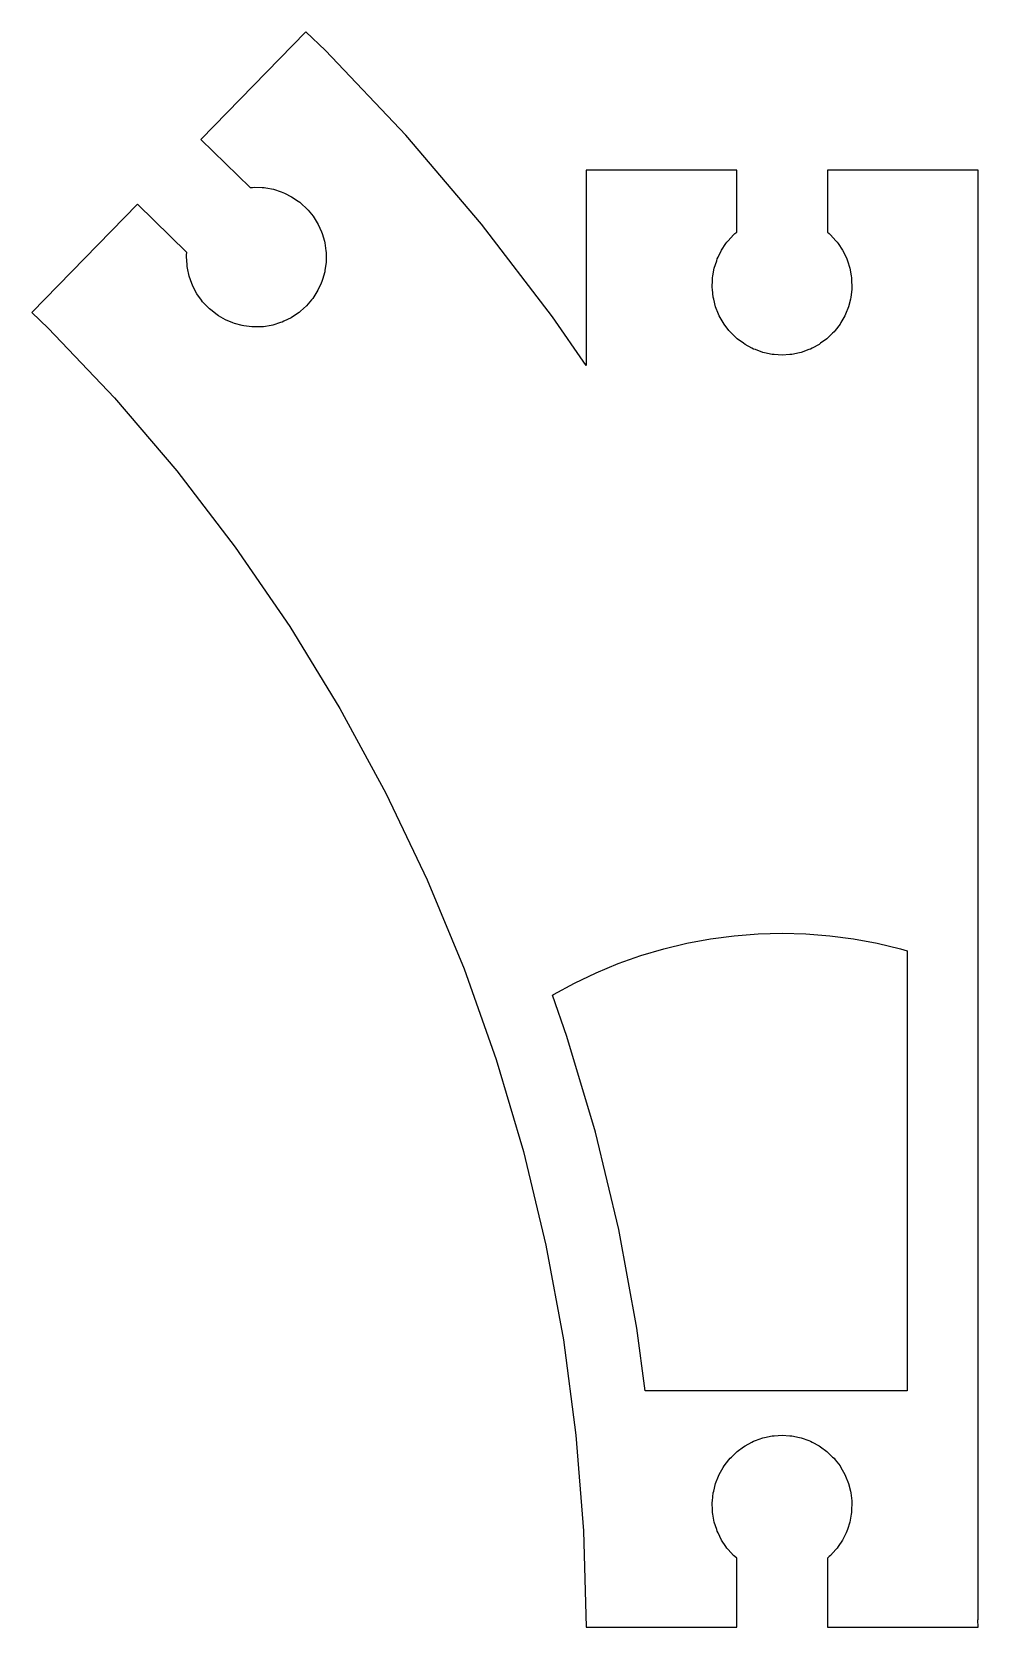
# Model space of a CAD drawing. Header units: metres. Extents: x -54 to 39, y 0 to 157.
import ezdxf

# ---------------------------------------------------------------- set-up
doc = ezdxf.new("R2010")
doc.units = ezdxf.units.M

msp = doc.modelspace()

# ---------------------------------------------------------------- linework, layer by layer
for p, q in [((-26.8801, 156.908), (-37.204, 146.328)), ((-24.9365, 155.063), (-26.8801, 156.908)), ((-17.0336, 146.736), (-24.9365, 155.063)), ((-37.204, 146.328), (-32.3495, 141.591)), ((-9.57741, 138.005), (-17.0336, 146.736)), ((15.5429, 143.293), (0.70711, 143.293)), ((0.70711, 143.293), (0.70711, 124.102)), ((15.5429, 137.217), (15.5429, 143.293)), ((39.2929, 143.293), (24.4571, 143.293)), ((24.4571, 143.293), (24.4571, 137.217)), ((39.2929, 0.70711), (39.2929, 143.293)), ((-32.3495, 141.591), (-32.1163, 141.614)), ((-32.1163, 141.614), (-31.9327, 141.633)), ((-31.9327, 141.633), (-31.1583, 141.602)), ((-31.1583, 141.602), (-30.9739, 141.594)), ((-30.9739, 141.594), (-30.7923, 141.561)), ((-30.7923, 141.561), (-30.0297, 141.423)), ((-30.0297, 141.423), (-29.2939, 141.179)), ((-43.4299, 139.949), (-53.8224, 129.299)), ((-38.5753, 135.211), (-43.4299, 139.949)), ((-29.2939, 141.179), (-29.1186, 141.121)), ((-29.1186, 141.121), (-28.9532, 141.04)), ((-28.9532, 141.04), (-28.2584, 140.696)), ((-28.2584, 140.696), (-27.6181, 140.259)), ((-27.6181, 140.259), (-27.4657, 140.155)), ((-27.4657, 140.155), (-27.3292, 140.031)), ((-27.3292, 140.031), (-26.7559, 139.51)), ((-26.7559, 139.51), (-26.638, 139.368)), ((-26.638, 139.368), (-26.1429, 138.771)), ((-26.1429, 138.771), (-26.046, 138.614)), ((-26.046, 138.614), (-25.6387, 137.955)), ((-25.6387, 137.955), (-25.3272, 137.245)), ((-25.3272, 137.245), (-25.253, 137.076)), ((-25.253, 137.076), (-25.0433, 136.33)), ((-2.58832, 128.897), (-9.57741, 138.005)), ((14.7034, 136.372), (15.222, 136.948)), ((15.222, 136.948), (15.3634, 137.066)), ((15.3634, 137.066), (15.5429, 137.217)), ((24.4571, 137.217), (24.6366, 137.066)), ((24.6366, 137.066), (24.778, 136.948)), ((24.778, 136.948), (25.2966, 136.372)), ((-38.6068, 134.794), (-38.5929, 134.978)), ((-38.5929, 134.978), (-38.5753, 135.211)), ((-25.0433, 136.33), (-24.9933, 136.152)), ((-24.9933, 136.152), (-24.8895, 135.384)), ((-24.8895, 135.384), (-24.8647, 135.201)), ((-24.8657, 135.017), (-24.8698, 134.242)), ((-24.8647, 135.201), (-24.8657, 135.017)), ((13.7035, 134.742), (14.0433, 135.439)), ((14.0433, 135.439), (14.4767, 136.082)), ((14.4767, 136.082), (14.5799, 136.235)), ((14.5799, 136.235), (14.7034, 136.372)), ((25.2966, 136.372), (25.4201, 136.235)), ((25.4201, 136.235), (25.5233, 136.082)), ((25.5233, 136.082), (25.9567, 135.439)), ((25.9567, 135.439), (26.2965, 134.742)), ((-38.5567, 134.02), (-38.6068, 134.794)), ((-38.5448, 133.836), (-38.5567, 134.02)), ((-38.5074, 133.655), (-38.5448, 133.836)), ((-38.3502, 132.896), (-38.5074, 133.655)), ((-24.9817, 133.475), (-25.0083, 133.292)), ((-24.8698, 134.242), (-24.9817, 133.475)), ((13.1915, 132.901), (13.3261, 133.664)), ((13.3261, 133.664), (13.5656, 134.401)), ((13.5656, 134.401), (13.6226, 134.577)), ((13.6226, 134.577), (13.7035, 134.742)), ((26.2965, 134.742), (26.3774, 134.577)), ((26.3774, 134.577), (26.4344, 134.401)), ((26.4344, 134.401), (26.6739, 133.664)), ((26.6739, 133.664), (26.8085, 132.901)), ((-38.089, 132.167), (-38.3502, 132.896)), ((-38.0268, 131.993), (-38.089, 132.167)), ((-37.941, 131.829), (-38.0268, 131.993)), ((-37.5807, 131.143), (-37.941, 131.829)), ((-25.3536, 132.203), (-25.6725, 131.497)), ((-25.2776, 132.371), (-25.3536, 132.203)), ((-25.2258, 132.548), (-25.2776, 132.371)), ((-25.0083, 133.292), (-25.2258, 132.548)), ((13.126, 131.76), (13.153, 132.535)), ((13.153, 132.535), (13.1595, 132.719)), ((13.1595, 132.719), (13.1915, 132.901)), ((26.8085, 132.901), (26.8405, 132.719)), ((26.8405, 132.719), (26.847, 132.535)), ((26.847, 132.535), (26.874, 131.76)), ((-37.1284, 130.514), (-37.5807, 131.143)), ((-37.0207, 130.364), (-37.1284, 130.514)), ((-36.8932, 130.231), (-37.0207, 130.364)), ((-26.3046, 130.545), (-26.8059, 129.954)), ((-26.1853, 130.686), (-26.3046, 130.545)), ((-25.7711, 131.341), (-26.1853, 130.686)), ((-25.6725, 131.497), (-25.7711, 131.341)), ((13.1453, 131.576), (13.126, 131.76)), ((13.2263, 130.806), (13.1453, 131.576)), ((13.2709, 130.627), (13.2263, 130.806)), ((13.4584, 129.875), (13.2709, 130.627)), ((26.7291, 130.627), (26.5416, 129.875)), ((26.7737, 130.806), (26.7291, 130.627)), ((26.8547, 131.576), (26.7737, 130.806)), ((26.874, 131.76), (26.8547, 131.576)), ((-53.8224, 129.299), (-52.2208, 127.779)), ((-36.3578, 129.67), (-36.8932, 130.231)), ((-36.2129, 129.556), (-36.3578, 129.67)), ((-35.6047, 129.075), (-36.2129, 129.556)), ((-35.4453, 128.982), (-35.6047, 129.075)), ((-34.7762, 128.591), (-35.4453, 128.982)), ((-28.3208, 128.783), (-29.0191, 128.447)), ((-28.1672, 128.885), (-28.3208, 128.783)), ((-27.5224, 129.315), (-28.1672, 128.885)), ((-27.3846, 129.438), (-27.5224, 129.315)), ((-26.8059, 129.954), (-27.3846, 129.438)), ((0.70711, 124.102), (-2.58832, 128.897)), ((13.7488, 129.156), (13.4584, 129.875)), ((13.8179, 128.985), (13.7488, 129.156)), ((14.2054, 128.314), (13.8179, 128.985)), ((26.1821, 128.985), (25.7946, 128.314)), ((26.2512, 129.156), (26.1821, 128.985)), ((26.5416, 129.875), (26.2512, 129.156)), ((-52.2208, 127.779), (-45.7085, 120.917)), ((-34.0591, 128.297), (-34.7762, 128.591)), ((-33.8883, 128.227), (-34.0591, 128.297)), ((-33.1373, 128.036), (-33.8883, 128.227)), ((-32.9585, 127.99), (-33.1373, 128.036)), ((-32.1881, 127.905), (-32.9585, 127.99)), ((-32.0047, 127.885), (-32.1881, 127.905)), ((-31.8202, 127.89), (-32.0047, 127.885)), ((-31.0455, 127.913), (-31.8202, 127.89)), ((-30.2815, 128.044), (-31.0455, 127.913)), ((-30.0996, 128.075), (-30.2815, 128.044)), ((-29.3612, 128.311), (-30.0996, 128.075)), ((-29.1854, 128.367), (-29.3612, 128.311)), ((-29.0191, 128.447), (-29.1854, 128.367)), ((14.2977, 128.154), (14.2054, 128.314)), ((14.7749, 127.543), (14.2977, 128.154)), ((14.8885, 127.398), (14.7749, 127.543)), ((15.0212, 127.269), (14.8885, 127.398)), ((15.5788, 126.731), (15.0212, 127.269)), ((24.9788, 127.269), (24.4212, 126.731)), ((25.1115, 127.398), (24.9788, 127.269)), ((25.2251, 127.543), (25.1115, 127.398)), ((25.7023, 128.154), (25.2251, 127.543)), ((25.7946, 128.314), (25.7023, 128.154)), ((16.2058, 126.275), (15.5788, 126.731)), ((16.3551, 126.167), (16.2058, 126.275)), ((17.0394, 125.803), (16.3551, 126.167)), ((17.2024, 125.716), (17.0394, 125.803)), ((17.3758, 125.653), (17.2024, 125.716)), ((18.1041, 125.388), (17.3758, 125.653)), ((22.6242, 125.653), (21.8959, 125.388)), ((22.7976, 125.716), (22.6242, 125.653)), ((22.9606, 125.803), (22.7976, 125.716)), ((23.6449, 126.167), (22.9606, 125.803)), ((23.7942, 126.275), (23.6449, 126.167)), ((24.4212, 126.731), (23.7942, 126.275)), ((18.2846, 125.35), (18.1041, 125.388)), ((19.0427, 125.189), (18.2846, 125.35)), ((19.2268, 125.176), (19.0427, 125.189)), ((20, 125.122), (19.2268, 125.176)), ((20.7732, 125.176), (20, 125.122)), ((20.9573, 125.189), (20.7732, 125.176)), ((21.7154, 125.35), (20.9573, 125.189)), ((21.8959, 125.388), (21.7154, 125.35)), ((-45.7085, 120.917), (-39.5642, 113.723)), ((-39.5642, 113.723), (-33.8049, 106.217)), ((-33.8049, 106.217), (-28.4463, 98.4201)), ((-28.4463, 98.4201), (-23.5031, 90.3535)), ((-23.5031, 90.3535), (-18.9888, 82.0393)), ((-18.9888, 82.0393), (-14.9159, 73.5002)), ((-14.9159, 73.5002), (-11.2954, 64.7596)), ((10.644, 67.2666), (12.9604, 67.696)), ((12.9604, 67.696), (15.2962, 68.0035)), ((15.2962, 68.0035), (17.6449, 68.1883)), ((17.6449, 68.1883), (20, 68.25)), ((20, 68.25), (22.3551, 68.1883)), ((22.3551, 68.1883), (24.7038, 68.0035)), ((24.7038, 68.0035), (27.0396, 67.696)), ((27.0396, 67.696), (29.356, 67.2666)), ((3.87344, 65.2611), (6.09423, 66.0475)), ((6.09423, 66.0475), (8.35314, 66.7167)), ((8.35314, 66.7167), (10.644, 67.2666)), ((29.356, 67.2666), (31.6469, 66.7167)), ((31.6469, 66.7167), (32.3, 66.5232)), ((32.3, 66.5232), (32.3, 23.25)), ((-11.2954, 64.7596), (-8.13734, 55.8416)), ((-0.42957, 63.3453), (1.69685, 64.3595)), ((1.69685, 64.3595), (3.87344, 65.2611)), ((-2.5, 62.2211), (-0.42957, 63.3453)), ((-2.60081, 62.1594), (-2.5, 62.2211)), ((-1.16571, 58.1068), (-2.60081, 62.1594)), ((1.63028, 48.6677), (-1.16571, 58.1068)), ((-8.13734, 55.8416), (-5.45035, 46.7704)), ((3.92844, 39.0952), (1.63028, 48.6677)), ((-5.45035, 46.7704), (-3.24179, 37.5711)), ((5.72244, 29.4155), (3.92844, 39.0952)), ((-3.24179, 37.5711), (-1.51772, 28.2688)), ((-1.51772, 28.2688), (-0.28284, 18.889)), ((6.53416, 23.25), (5.72244, 29.4155)), ((32.3, 23.25), (6.53416, 23.25)), ((-0.28284, 18.889), (0.45944, 9.45748)), ((19.2268, 18.8242), (20, 18.8782)), ((20, 18.8782), (20.7732, 18.8242)), ((15.0212, 16.7306), (15.5788, 17.269)), ((15.5788, 17.269), (16.2058, 17.7246)), ((16.2058, 17.7246), (16.3551, 17.8331)), ((16.3551, 17.8331), (17.0394, 18.1969)), ((17.0394, 18.1969), (17.2024, 18.2836)), ((17.2024, 18.2836), (17.3758, 18.3467)), ((17.3758, 18.3467), (18.1041, 18.6118)), ((18.1041, 18.6118), (18.2846, 18.6501)), ((18.2846, 18.6501), (19.0427, 18.8113)), ((19.0427, 18.8113), (19.2268, 18.8242)), ((20.7732, 18.8242), (20.9573, 18.8113)), ((20.9573, 18.8113), (21.7154, 18.6501)), ((21.7154, 18.6501), (21.8959, 18.6118)), ((21.8959, 18.6118), (22.6242, 18.3467)), ((22.6242, 18.3467), (22.7976, 18.2836)), ((22.7976, 18.2836), (22.9606, 18.1969)), ((22.9606, 18.1969), (23.6449, 17.8331)), ((23.6449, 17.8331), (23.7942, 17.7246)), ((23.7942, 17.7246), (24.4212, 17.269)), ((24.4212, 17.269), (24.9788, 16.7306)), ((14.2054, 15.6864), (14.2977, 15.8463)), ((14.2977, 15.8463), (14.7749, 16.457)), ((14.7749, 16.457), (14.8885, 16.6024)), ((14.8885, 16.6024), (15.0212, 16.7306)), ((24.9788, 16.7306), (25.1115, 16.6024)), ((25.1115, 16.6024), (25.2251, 16.457)), ((25.2251, 16.457), (25.7023, 15.8463)), ((25.7023, 15.8463), (25.7946, 15.6864)), ((13.2709, 13.3735), (13.4584, 14.1255)), ((13.4584, 14.1255), (13.7488, 14.8441)), ((13.7488, 14.8441), (13.8179, 15.0152)), ((13.8179, 15.0152), (14.2054, 15.6864)), ((25.7946, 15.6864), (26.1821, 15.0152)), ((26.1821, 15.0152), (26.2512, 14.8441)), ((26.2512, 14.8441), (26.5416, 14.1255)), ((26.5416, 14.1255), (26.7291, 13.3735)), ((13.1453, 12.4236), (13.2263, 13.1944)), ((13.2263, 13.1944), (13.2709, 13.3735)), ((26.7291, 13.3735), (26.7737, 13.1944)), ((26.7737, 13.1944), (26.8547, 12.4236)), ((13.126, 12.24), (13.1453, 12.4236)), ((13.153, 11.4655), (13.126, 12.24)), ((13.1595, 11.281), (13.153, 11.4655)), ((13.1915, 11.0993), (13.1595, 11.281)), ((13.3261, 10.336), (13.1915, 11.0993)), ((26.8085, 11.0993), (26.6739, 10.336)), ((26.8405, 11.281), (26.8085, 11.0993)), ((26.847, 11.4655), (26.8405, 11.281)), ((26.874, 12.24), (26.847, 11.4655)), ((26.8547, 12.4236), (26.874, 12.24)), ((0.45944, 9.45748), (0.70709, 0)), ((13.5656, 9.59889), (13.3261, 10.336)), ((13.6226, 9.42337), (13.5656, 9.59889)), ((13.7035, 9.2575), (13.6226, 9.42337)), ((26.3774, 9.42337), (26.2965, 9.2575)), ((26.4344, 9.59889), (26.3774, 9.42337)), ((26.6739, 10.336), (26.4344, 9.59889)), ((14.0433, 8.56089), (13.7035, 9.2575)), ((14.4767, 7.91834), (14.0433, 8.56089)), ((14.5799, 7.76534), (14.4767, 7.91834)), ((25.5233, 7.91834), (25.4201, 7.76534)), ((25.9567, 8.56089), (25.5233, 7.91834)), ((26.2965, 9.2575), (25.9567, 8.56089)), ((14.7034, 7.6282), (14.5799, 7.76534)), ((15.222, 7.05222), (14.7034, 7.6282)), ((15.3634, 6.93359), (15.222, 7.05222)), ((15.5429, 6.78295), (15.3634, 6.93359)), ((15.5429, 0), (15.5429, 6.78295)), ((24.6366, 6.93359), (24.4571, 6.78295)), ((24.4571, 6.78295), (24.4571, 0)), ((24.778, 7.05222), (24.6366, 6.93359)), ((25.2966, 7.6282), (24.778, 7.05222)), ((25.4201, 7.76534), (25.2966, 7.6282)), ((0.70709, 0), (15.5429, 0)), ((24.4571, 0), (39.2929, 0)), ((39.2929, 0), (39.2744, 0.70711)), ((39.2744, 0.70711), (39.2929, 0.70711))]:
    msp.add_line(p, q)

doc.saveas('drawing.dxf')
